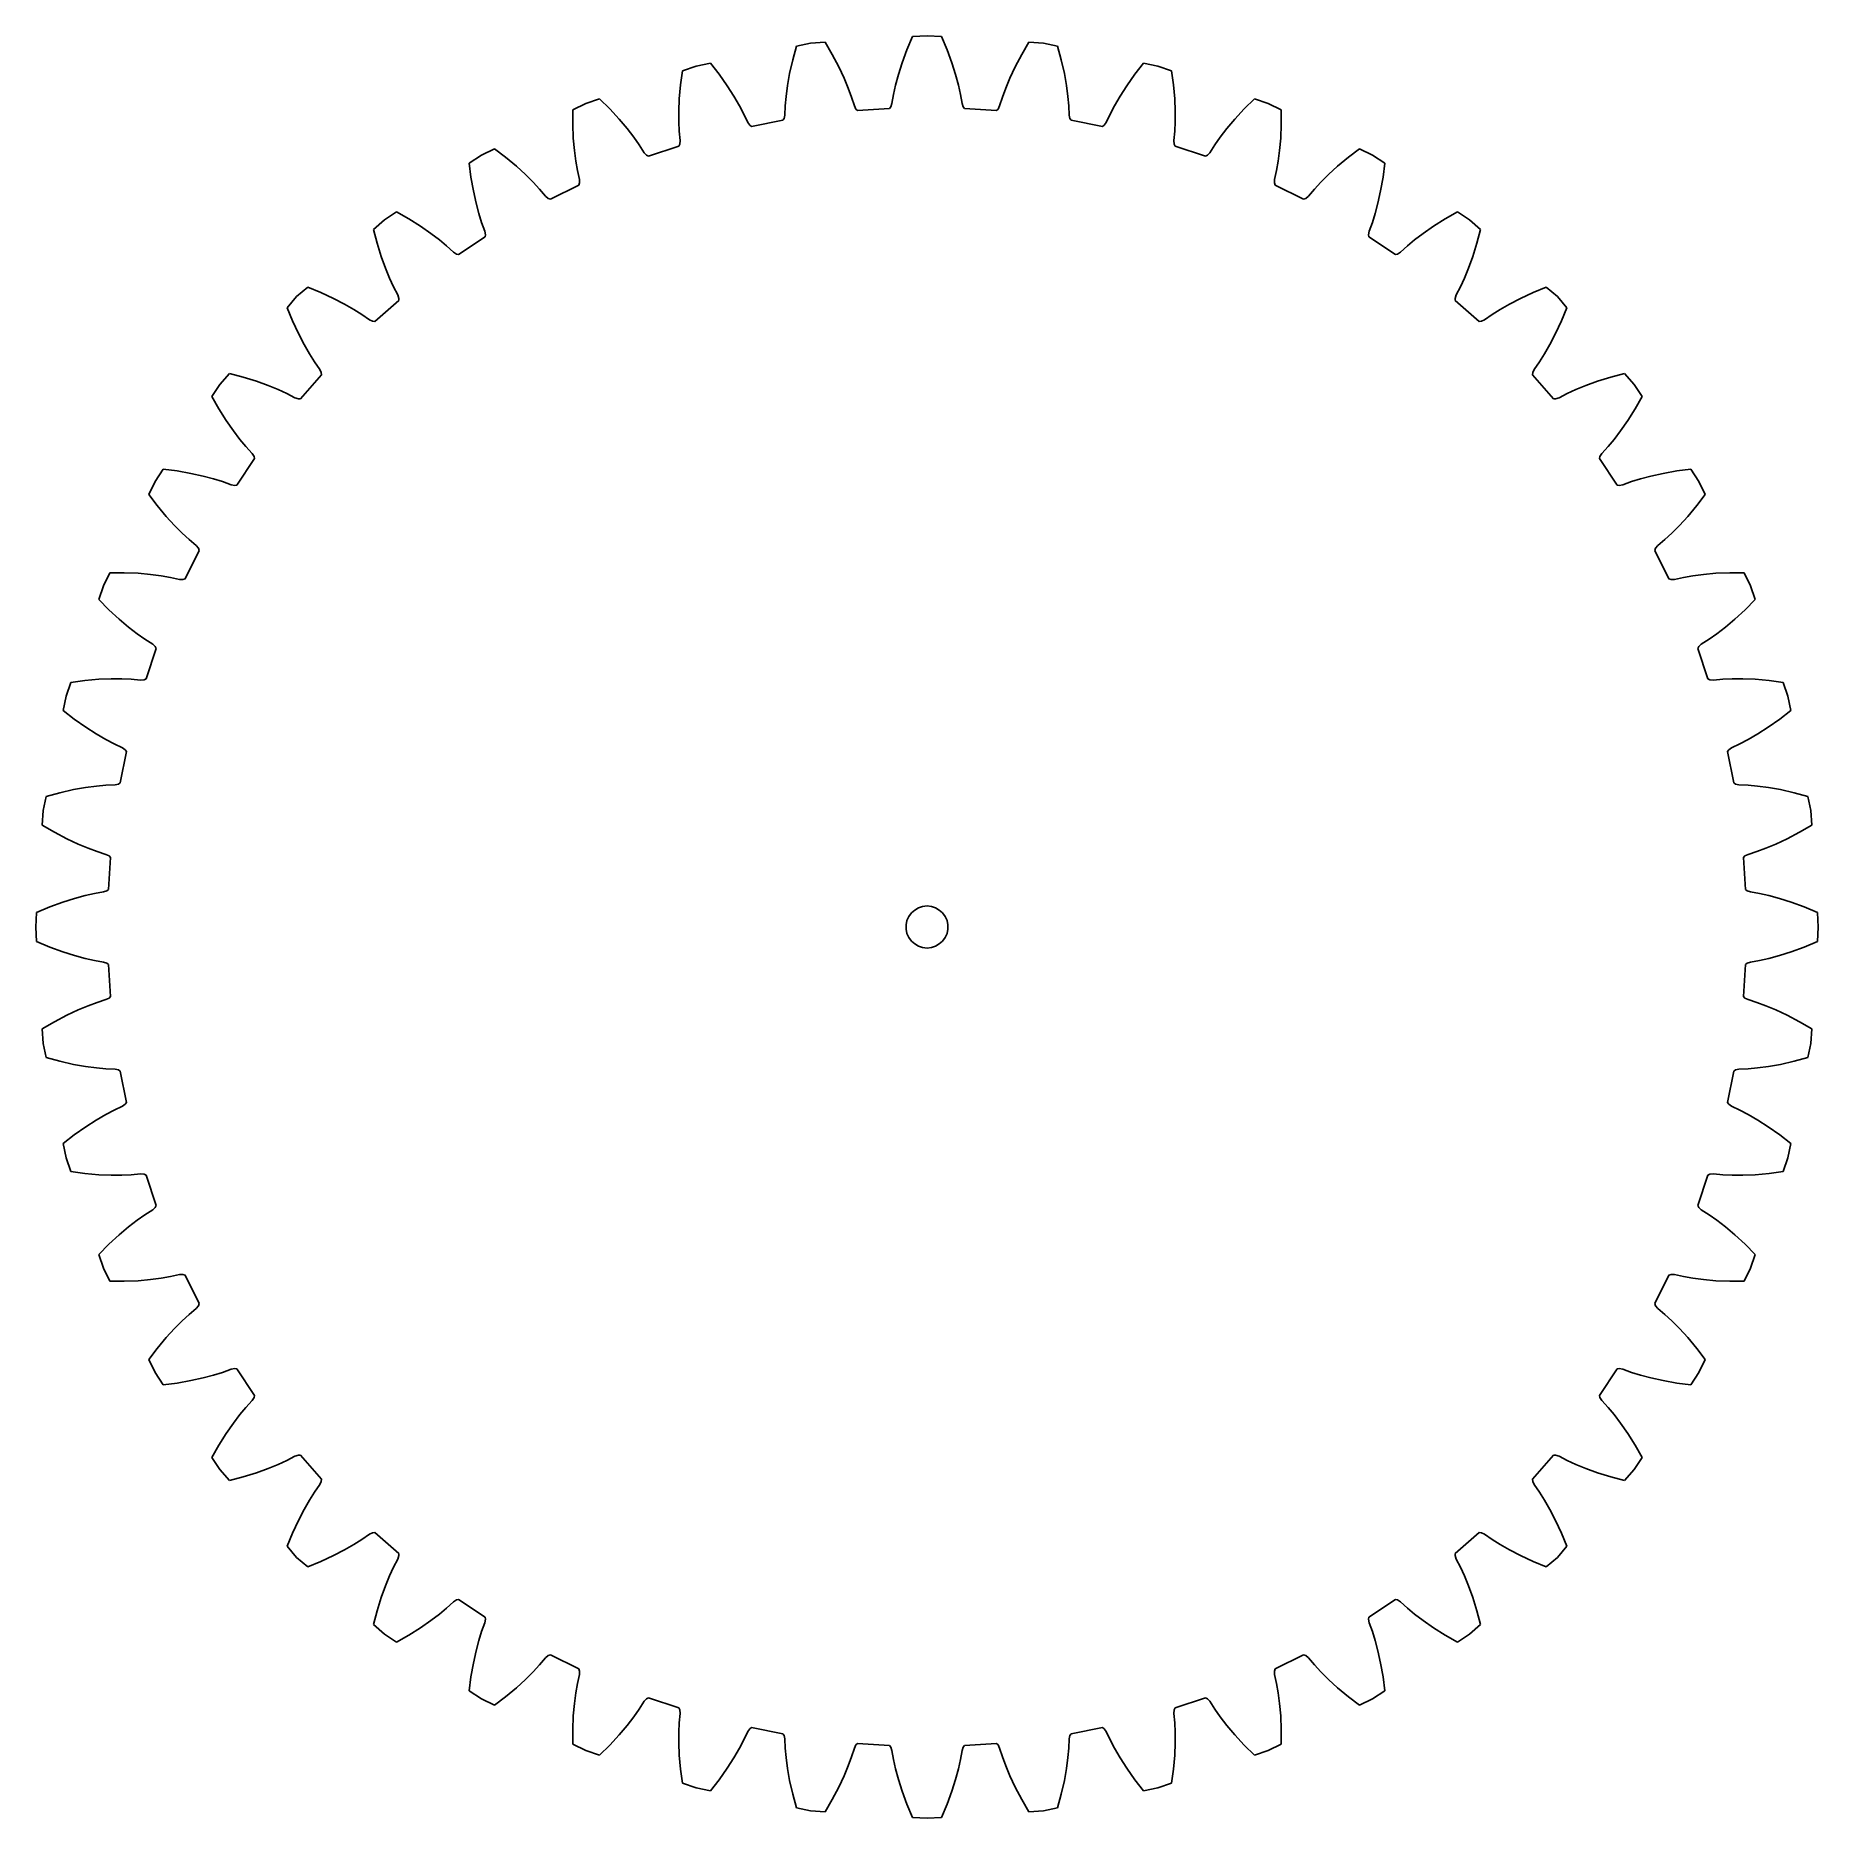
# Model space of a CAD drawing. Header units: metres. Extents: x -64 to 64, y -64 to 64.
import ezdxf

# ---------------------------------------------------------------- set-up
doc = ezdxf.new("R2010")
doc.units = ezdxf.units.M

msp = doc.modelspace()

# ---------------------------------------------------------------- linework, layer by layer
for p, q in [((0, 63.66), (-1.04, 63.59)), ((1.04, 63.59), (0, 63.66)), ((-9.33, 62.91), (-9.59, 61.94)), ((-8.31, 63.12), (-9.33, 62.91)), ((-7.27, 63.19), (-8.31, 63.12)), ((-6.77, 62.31), (-7.27, 63.19)), ((-1.43, 62.66), (-1.77, 61.73)), ((-1.04, 63.59), (-1.43, 62.66)), ((1.43, 62.66), (1.04, 63.59)), ((1.77, 61.73), (1.43, 62.66)), ((7.27, 63.19), (6.77, 62.31)), ((8.31, 63.12), (7.27, 63.19)), ((9.33, 62.91), (8.31, 63.12)), ((9.59, 61.94), (9.33, 62.91)), ((-17.46, 61.16), (-17.6, 60.16)), ((-16.48, 61.49), (-17.46, 61.16)), ((-15.46, 61.7), (-16.48, 61.49)), ((-14.84, 60.9), (-15.46, 61.7)), ((-9.59, 61.94), (-9.81, 60.97)), ((-6.3, 61.43), (-6.77, 62.31)), ((-5.92, 60.62), (-6.3, 61.43)), ((-1.77, 61.73), (-2.04, 60.88)), ((2.04, 60.88), (1.77, 61.73)), ((6.3, 61.43), (5.92, 60.62)), ((6.77, 62.31), (6.3, 61.43)), ((9.81, 60.97), (9.59, 61.94)), ((15.46, 61.7), (14.84, 60.9)), ((16.48, 61.49), (15.46, 61.7)), ((17.46, 61.16), (16.48, 61.49)), ((17.6, 60.16), (17.46, 61.16)), ((-17.6, 60.16), (-17.69, 59.16)), ((-14.27, 60.08), (-14.84, 60.9)), ((-13.79, 59.33), (-14.27, 60.08)), ((-9.97, 60.09), (-10.07, 59.32)), ((-9.81, 60.97), (-9.97, 60.09)), ((-5.62, 59.9), (-5.92, 60.62)), ((-5.39, 59.28), (-5.62, 59.9)), ((-2.24, 60.13), (-2.39, 59.47)), ((-2.04, 60.88), (-2.24, 60.13)), ((2.24, 60.13), (2.04, 60.88)), ((2.39, 59.47), (2.24, 60.13)), ((5.62, 59.9), (5.39, 59.28)), ((5.92, 60.62), (5.62, 59.9)), ((9.97, 60.09), (9.81, 60.97)), ((10.07, 59.32), (9.97, 60.09)), ((14.27, 60.08), (13.79, 59.33)), ((14.84, 60.9), (14.27, 60.08)), ((17.69, 59.16), (17.6, 60.16)), ((-24.36, 58.82), (-25.3, 58.36)), ((-23.38, 59.15), (-24.36, 58.82)), ((-22.66, 58.44), (-23.38, 59.15)), ((-17.69, 59.16), (-17.73, 58.28)), ((-13.4, 58.66), (-13.79, 59.33)), ((-13.08, 58.06), (-13.4, 58.66)), ((-10.13, 58.65), (-10.16, 57.99)), ((-10.07, 59.32), (-10.13, 58.65)), ((-5.19, 58.65), (-5.39, 59.28)), ((-5.08, 58.42), (-5.19, 58.65)), ((-2.59, 58.59), (-2.69, 58.47)), ((-2.51, 58.82), (-2.59, 58.59)), ((-2.39, 59.47), (-2.51, 58.82)), ((2.51, 58.82), (2.39, 59.47)), ((2.59, 58.59), (2.51, 58.82)), ((2.69, 58.47), (2.59, 58.59)), ((5.19, 58.65), (5.08, 58.42)), ((5.39, 59.28), (5.19, 58.65)), ((10.13, 58.65), (10.07, 59.32)), ((10.16, 57.99), (10.13, 58.65)), ((13.4, 58.66), (13.08, 58.06)), ((13.79, 59.33), (13.4, 58.66)), ((17.73, 58.28), (17.69, 59.16)), ((23.38, 59.15), (22.66, 58.44)), ((24.36, 58.82), (23.38, 59.15)), ((25.3, 58.36), (24.36, 58.82)), ((-25.3, 58.36), (-25.3, 57.35)), ((-25.3, 57.35), (-25.26, 56.35)), ((-21.99, 57.7), (-22.66, 58.44)), ((-21.41, 57.02), (-21.99, 57.7)), ((-17.73, 58.28), (-17.73, 57.5)), ((-17.73, 57.5), (-17.7, 56.83)), ((-12.8, 57.47), (-13.08, 58.06)), ((-12.66, 57.26), (-12.8, 57.47)), ((-10.3, 57.62), (-12.53, 57.17)), ((-10.21, 57.75), (-10.3, 57.62)), ((-10.16, 57.99), (-10.21, 57.75)), ((-4.96, 58.32), (-5.08, 58.42)), ((-2.69, 58.47), (-4.96, 58.32)), ((4.96, 58.32), (2.69, 58.47)), ((5.08, 58.42), (4.96, 58.32)), ((10.21, 57.75), (10.16, 57.99)), ((10.3, 57.62), (10.21, 57.75)), ((12.53, 57.17), (10.3, 57.62)), ((12.8, 57.47), (12.66, 57.26)), ((13.08, 58.06), (12.8, 57.47)), ((17.7, 56.83), (17.73, 57.5)), ((17.73, 57.5), (17.73, 58.28)), ((21.99, 57.7), (21.41, 57.02)), ((22.66, 58.44), (21.99, 57.7)), ((25.26, 56.35), (25.3, 57.35)), ((25.3, 57.35), (25.3, 58.36)), ((-25.26, 56.35), (-25.18, 55.46)), ((-20.94, 56.41), (-21.41, 57.02)), ((-20.55, 55.86), (-20.94, 56.41)), ((-17.7, 56.83), (-17.64, 56.17)), ((-17.64, 56.17), (-17.66, 55.92)), ((-12.53, 57.17), (-12.66, 57.26)), ((12.66, 57.26), (12.53, 57.17)), ((17.64, 56.17), (17.7, 56.83)), ((17.66, 55.92), (17.64, 56.17)), ((20.94, 56.41), (20.55, 55.86)), ((21.41, 57.02), (20.94, 56.41)), ((25.18, 55.46), (25.26, 56.35)), ((-31.83, 55.13), (-32.7, 54.55)), ((-30.9, 55.59), (-31.83, 55.13)), ((-30.1, 54.98), (-30.9, 55.59)), ((-29.33, 54.34), (-30.1, 54.98)), ((-25.18, 55.46), (-25.08, 54.69)), ((-20.2, 55.3), (-20.55, 55.86)), ((-20.03, 55.12), (-20.2, 55.3)), ((-19.89, 55.05), (-20.03, 55.12)), ((-17.73, 55.78), (-19.89, 55.05)), ((-17.66, 55.92), (-17.73, 55.78)), ((17.73, 55.78), (17.66, 55.92)), ((19.89, 55.05), (17.73, 55.78)), ((20.03, 55.12), (19.89, 55.05)), ((20.2, 55.3), (20.03, 55.12)), ((20.55, 55.86), (20.2, 55.3)), ((25.08, 54.69), (25.18, 55.46)), ((30.1, 54.98), (29.33, 54.34)), ((30.9, 55.59), (30.1, 54.98)), ((31.83, 55.13), (30.9, 55.59)), ((32.7, 54.55), (31.83, 55.13)), ((-32.7, 54.55), (-32.57, 53.56)), ((-32.57, 53.56), (-32.4, 52.57)), ((-28.67, 53.74), (-29.33, 54.34)), ((-28.12, 53.19), (-28.67, 53.74)), ((-25.08, 54.69), (-24.97, 54.03)), ((-24.97, 54.03), (-24.83, 53.39)), ((24.83, 53.39), (24.97, 54.03)), ((24.97, 54.03), (25.08, 54.69)), ((28.67, 53.74), (28.12, 53.19)), ((29.33, 54.34), (28.67, 53.74)), ((32.4, 52.57), (32.57, 53.56)), ((32.57, 53.56), (32.7, 54.55)), ((-32.4, 52.57), (-32.21, 51.7)), ((-27.67, 52.7), (-28.12, 53.19)), ((-27.24, 52.19), (-27.67, 52.7)), ((-24.86, 52.99), (-26.9, 51.98)), ((-24.81, 53.14), (-24.86, 52.99)), ((-24.83, 53.39), (-24.81, 53.14)), ((24.81, 53.14), (24.83, 53.39)), ((24.86, 52.99), (24.81, 53.14)), ((26.9, 51.98), (24.86, 52.99)), ((27.67, 52.7), (27.24, 52.19)), ((28.12, 53.19), (27.67, 52.7)), ((32.21, 51.7), (32.4, 52.57)), ((-37.89, 51.08), (-38.75, 50.51)), ((-37.02, 50.58), (-37.89, 51.08)), ((-32.21, 51.7), (-32.01, 50.95)), ((-32.01, 50.95), (-31.81, 50.31)), ((-27.05, 52.03), (-27.24, 52.19)), ((-26.9, 51.98), (-27.05, 52.03)), ((27.05, 52.03), (26.9, 51.98)), ((27.24, 52.19), (27.05, 52.03)), ((31.81, 50.31), (32.01, 50.95)), ((32.01, 50.95), (32.21, 51.7)), ((37.89, 51.08), (37.02, 50.58)), ((38.75, 50.51), (37.89, 51.08)), ((-38.75, 50.51), (-39.54, 49.82)), ((-39.54, 49.82), (-39.28, 48.85)), ((-36.17, 50.05), (-37.02, 50.58)), ((-35.44, 49.54), (-36.17, 50.05)), ((-31.81, 50.31), (-31.58, 49.69)), ((-31.58, 49.69), (-31.53, 49.44)), ((31.53, 49.44), (31.58, 49.69)), ((31.58, 49.69), (31.81, 50.31)), ((36.17, 50.05), (35.44, 49.54)), ((37.02, 50.58), (36.17, 50.05)), ((39.54, 49.82), (38.75, 50.51)), ((39.28, 48.85), (39.54, 49.82)), ((-39.28, 48.85), (-38.98, 47.89)), ((-34.82, 49.07), (-35.44, 49.54)), ((-34.31, 48.64), (-34.82, 49.07)), ((-33.82, 48.19), (-34.31, 48.64)), ((-31.56, 49.29), (-33.46, 48.02)), ((-31.53, 49.44), (-31.56, 49.29)), ((31.56, 49.29), (31.53, 49.44)), ((33.46, 48.02), (31.56, 49.29)), ((34.31, 48.64), (33.82, 48.19)), ((34.82, 49.07), (34.31, 48.64)), ((35.44, 49.54), (34.82, 49.07)), ((38.98, 47.89), (39.28, 48.85)), ((-38.98, 47.89), (-38.68, 47.06)), ((-33.61, 48.05), (-33.82, 48.19)), ((-33.46, 48.02), (-33.61, 48.05)), ((33.61, 48.05), (33.46, 48.02)), ((33.82, 48.19), (33.61, 48.05)), ((38.68, 47.06), (38.98, 47.89)), ((-38.68, 47.06), (-38.38, 46.34)), ((-38.38, 46.34), (-38.1, 45.73)), ((38.1, 45.73), (38.38, 46.34)), ((38.38, 46.34), (38.68, 47.06)), ((-45.02, 45.02), (-45.7, 44.23)), ((-44.23, 45.7), (-45.02, 45.02)), ((-43.3, 45.32), (-44.23, 45.7)), ((-42.4, 44.9), (-43.3, 45.32)), ((-41.61, 44.49), (-42.4, 44.9)), ((-37.73, 44.75), (-39.44, 43.25)), ((-38.1, 45.73), (-37.8, 45.14)), ((-37.8, 45.14), (-37.72, 44.9)), ((-37.72, 44.9), (-37.73, 44.75)), ((37.72, 44.9), (37.8, 45.14)), ((37.73, 44.75), (37.72, 44.9)), ((39.44, 43.25), (37.73, 44.75)), ((37.8, 45.14), (38.1, 45.73)), ((42.4, 44.9), (41.61, 44.49)), ((43.3, 45.32), (42.4, 44.9)), ((44.23, 45.7), (43.3, 45.32)), ((45.02, 45.02), (44.23, 45.7)), ((45.7, 44.23), (45.02, 45.02)), ((-45.7, 44.23), (-45.32, 43.3)), ((-45.32, 43.3), (-44.9, 42.4)), ((-40.93, 44.1), (-41.61, 44.49)), ((-40.36, 43.74), (-40.93, 44.1)), ((-39.82, 43.37), (-40.36, 43.74)), ((-39.6, 43.26), (-39.82, 43.37)), ((39.82, 43.37), (39.6, 43.26)), ((40.36, 43.74), (39.82, 43.37)), ((40.93, 44.1), (40.36, 43.74)), ((41.61, 44.49), (40.93, 44.1)), ((44.9, 42.4), (45.32, 43.3)), ((45.32, 43.3), (45.7, 44.23)), ((-44.9, 42.4), (-44.49, 41.61)), ((-39.44, 43.25), (-39.6, 43.26)), ((39.6, 43.26), (39.44, 43.25)), ((44.49, 41.61), (44.9, 42.4)), ((-44.49, 41.61), (-44.1, 40.93)), ((-44.1, 40.93), (-43.74, 40.36)), ((43.74, 40.36), (44.1, 40.93)), ((44.1, 40.93), (44.49, 41.61)), ((-49.82, 39.54), (-50.51, 38.75)), ((-48.85, 39.28), (-49.82, 39.54)), ((-43.74, 40.36), (-43.37, 39.82)), ((-43.37, 39.82), (-43.26, 39.6)), ((-43.26, 39.6), (-43.25, 39.44)), ((43.25, 39.44), (43.26, 39.6)), ((43.26, 39.6), (43.37, 39.82)), ((43.37, 39.82), (43.74, 40.36)), ((49.82, 39.54), (48.85, 39.28)), ((50.51, 38.75), (49.82, 39.54)), ((-50.51, 38.75), (-51.08, 37.89)), ((-47.89, 38.98), (-48.85, 39.28)), ((-47.06, 38.68), (-47.89, 38.98)), ((-46.34, 38.38), (-47.06, 38.68)), ((-45.73, 38.1), (-46.34, 38.38)), ((-43.25, 39.44), (-44.75, 37.73)), ((44.75, 37.73), (43.25, 39.44)), ((46.34, 38.38), (45.73, 38.1)), ((47.06, 38.68), (46.34, 38.38)), ((47.89, 38.98), (47.06, 38.68)), ((48.85, 39.28), (47.89, 38.98)), ((51.08, 37.89), (50.51, 38.75)), ((-51.08, 37.89), (-50.58, 37.02)), ((-50.58, 37.02), (-50.05, 36.17)), ((-45.14, 37.8), (-45.73, 38.1)), ((-44.9, 37.72), (-45.14, 37.8)), ((-44.75, 37.73), (-44.9, 37.72)), ((44.9, 37.72), (44.75, 37.73)), ((45.14, 37.8), (44.9, 37.72)), ((45.73, 38.1), (45.14, 37.8)), ((50.05, 36.17), (50.58, 37.02)), ((50.58, 37.02), (51.08, 37.89)), ((-50.05, 36.17), (-49.54, 35.44)), ((49.54, 35.44), (50.05, 36.17)), ((-49.54, 35.44), (-49.07, 34.82)), ((-49.07, 34.82), (-48.64, 34.31)), ((48.64, 34.31), (49.07, 34.82)), ((49.07, 34.82), (49.54, 35.44)), ((-48.02, 33.46), (-49.29, 31.56)), ((-48.64, 34.31), (-48.19, 33.82)), ((-48.19, 33.82), (-48.05, 33.61)), ((-48.05, 33.61), (-48.02, 33.46)), ((48.02, 33.46), (48.05, 33.61)), ((49.29, 31.56), (48.02, 33.46)), ((48.05, 33.61), (48.19, 33.82)), ((48.19, 33.82), (48.64, 34.31)), ((-55.13, 31.83), (-55.59, 30.9)), ((-54.55, 32.7), (-55.13, 31.83)), ((-53.56, 32.57), (-54.55, 32.7)), ((-52.57, 32.4), (-53.56, 32.57)), ((-51.7, 32.21), (-52.57, 32.4)), ((-50.95, 32.01), (-51.7, 32.21)), ((-50.31, 31.81), (-50.95, 32.01)), ((50.95, 32.01), (50.31, 31.81)), ((51.7, 32.21), (50.95, 32.01)), ((52.57, 32.4), (51.7, 32.21)), ((53.56, 32.57), (52.57, 32.4)), ((54.55, 32.7), (53.56, 32.57)), ((55.13, 31.83), (54.55, 32.7)), ((-55.59, 30.9), (-54.98, 30.1)), ((-49.69, 31.58), (-50.31, 31.81)), ((-49.44, 31.53), (-49.69, 31.58)), ((-49.29, 31.56), (-49.44, 31.53)), ((49.44, 31.53), (49.29, 31.56)), ((49.69, 31.58), (49.44, 31.53)), ((50.31, 31.81), (49.69, 31.58)), ((54.98, 30.1), (55.59, 30.9)), ((55.59, 30.9), (55.13, 31.83)), ((-54.98, 30.1), (-54.34, 29.33)), ((-54.34, 29.33), (-53.74, 28.67)), ((53.74, 28.67), (54.34, 29.33)), ((54.34, 29.33), (54.98, 30.1)), ((-53.74, 28.67), (-53.19, 28.12)), ((-53.19, 28.12), (-52.7, 27.67)), ((52.7, 27.67), (53.19, 28.12)), ((53.19, 28.12), (53.74, 28.67)), ((-51.98, 26.9), (-52.99, 24.86)), ((-52.7, 27.67), (-52.19, 27.24)), ((-52.19, 27.24), (-52.03, 27.05)), ((-52.03, 27.05), (-51.98, 26.9)), ((51.98, 26.9), (52.03, 27.05)), ((52.99, 24.86), (51.98, 26.9)), ((52.03, 27.05), (52.19, 27.24)), ((52.19, 27.24), (52.7, 27.67)), ((-58.82, 24.36), (-59.15, 23.38)), ((-58.36, 25.3), (-58.82, 24.36)), ((-57.35, 25.3), (-58.36, 25.3)), ((-56.35, 25.26), (-57.35, 25.3)), ((-55.46, 25.18), (-56.35, 25.26)), ((-54.69, 25.08), (-55.46, 25.18)), ((-54.03, 24.97), (-54.69, 25.08)), ((-53.39, 24.83), (-54.03, 24.97)), ((-53.14, 24.81), (-53.39, 24.83)), ((-52.99, 24.86), (-53.14, 24.81)), ((53.14, 24.81), (52.99, 24.86)), ((53.39, 24.83), (53.14, 24.81)), ((54.03, 24.97), (53.39, 24.83)), ((54.69, 25.08), (54.03, 24.97)), ((55.46, 25.18), (54.69, 25.08)), ((56.35, 25.26), (55.46, 25.18)), ((57.35, 25.3), (56.35, 25.26)), ((58.36, 25.3), (57.35, 25.3)), ((58.82, 24.36), (58.36, 25.3)), ((59.15, 23.38), (58.82, 24.36)), ((-59.15, 23.38), (-58.44, 22.66)), ((58.44, 22.66), (59.15, 23.38)), ((-58.44, 22.66), (-57.7, 21.99)), ((-57.7, 21.99), (-57.02, 21.41)), ((57.02, 21.41), (57.7, 21.99)), ((57.7, 21.99), (58.44, 22.66)), ((-57.02, 21.41), (-56.41, 20.94)), ((-56.41, 20.94), (-55.86, 20.55)), ((-55.86, 20.55), (-55.3, 20.2)), ((55.3, 20.2), (55.86, 20.55)), ((55.86, 20.55), (56.41, 20.94)), ((56.41, 20.94), (57.02, 21.41)), ((-55.05, 19.89), (-55.78, 17.73)), ((-55.3, 20.2), (-55.12, 20.03)), ((-55.12, 20.03), (-55.05, 19.89)), ((55.05, 19.89), (55.12, 20.03)), ((55.78, 17.73), (55.05, 19.89)), ((55.12, 20.03), (55.3, 20.2)), ((-61.16, 17.46), (-61.49, 16.48)), ((-60.16, 17.6), (-61.16, 17.46)), ((-59.16, 17.69), (-60.16, 17.6)), ((-58.28, 17.73), (-59.16, 17.69)), ((-57.5, 17.73), (-58.28, 17.73)), ((-56.83, 17.7), (-57.5, 17.73)), ((-56.17, 17.64), (-56.83, 17.7)), ((-55.92, 17.66), (-56.17, 17.64)), ((-55.78, 17.73), (-55.92, 17.66)), ((55.92, 17.66), (55.78, 17.73)), ((56.17, 17.64), (55.92, 17.66)), ((56.83, 17.7), (56.17, 17.64)), ((57.5, 17.73), (56.83, 17.7)), ((58.28, 17.73), (57.5, 17.73)), ((59.16, 17.69), (58.28, 17.73)), ((60.16, 17.6), (59.16, 17.69)), ((61.16, 17.46), (60.16, 17.6)), ((61.49, 16.48), (61.16, 17.46)), ((-61.49, 16.48), (-61.7, 15.46)), ((-61.7, 15.46), (-60.9, 14.84)), ((60.9, 14.84), (61.7, 15.46)), ((61.7, 15.46), (61.49, 16.48)), ((-60.9, 14.84), (-60.08, 14.27)), ((-60.08, 14.27), (-59.33, 13.79)), ((59.33, 13.79), (60.08, 14.27)), ((60.08, 14.27), (60.9, 14.84)), ((-59.33, 13.79), (-58.66, 13.4)), ((-58.66, 13.4), (-58.06, 13.08)), ((-58.06, 13.08), (-57.47, 12.8)), ((-57.47, 12.8), (-57.26, 12.66)), ((57.26, 12.66), (57.47, 12.8)), ((57.47, 12.8), (58.06, 13.08)), ((58.06, 13.08), (58.66, 13.4)), ((58.66, 13.4), (59.33, 13.79)), ((-57.17, 12.53), (-57.62, 10.3)), ((-57.26, 12.66), (-57.17, 12.53)), ((57.17, 12.53), (57.26, 12.66)), ((57.62, 10.3), (57.17, 12.53)), ((-57.75, 10.21), (-57.99, 10.16)), ((-57.62, 10.3), (-57.75, 10.21)), ((57.75, 10.21), (57.62, 10.3)), ((57.99, 10.16), (57.75, 10.21)), ((-62.91, 9.33), (-63.12, 8.31)), ((-61.94, 9.59), (-62.91, 9.33)), ((-60.97, 9.81), (-61.94, 9.59)), ((-60.09, 9.97), (-60.97, 9.81)), ((-59.32, 10.07), (-60.09, 9.97)), ((-58.65, 10.13), (-59.32, 10.07)), ((-57.99, 10.16), (-58.65, 10.13)), ((58.65, 10.13), (57.99, 10.16)), ((59.32, 10.07), (58.65, 10.13)), ((60.09, 9.97), (59.32, 10.07)), ((60.97, 9.81), (60.09, 9.97)), ((61.94, 9.59), (60.97, 9.81)), ((62.91, 9.33), (61.94, 9.59)), ((63.12, 8.31), (62.91, 9.33)), ((-63.12, 8.31), (-63.19, 7.27)), ((63.19, 7.27), (63.12, 8.31)), ((-63.19, 7.27), (-62.31, 6.77)), ((-62.31, 6.77), (-61.43, 6.3)), ((61.43, 6.3), (62.31, 6.77)), ((62.31, 6.77), (63.19, 7.27)), ((-61.43, 6.3), (-60.62, 5.92)), ((-60.62, 5.92), (-59.9, 5.62)), ((-59.9, 5.62), (-59.28, 5.39)), ((-59.28, 5.39), (-58.65, 5.19)), ((-58.65, 5.19), (-58.42, 5.08)), ((58.42, 5.08), (58.65, 5.19)), ((58.65, 5.19), (59.28, 5.39)), ((59.28, 5.39), (59.9, 5.62)), ((59.9, 5.62), (60.62, 5.92)), ((60.62, 5.92), (61.43, 6.3)), ((-58.32, 4.96), (-58.47, 2.69)), ((-58.42, 5.08), (-58.32, 4.96)), ((58.32, 4.96), (58.42, 5.08)), ((58.47, 2.69), (58.32, 4.96)), ((-58.59, 2.59), (-58.82, 2.51)), ((-58.47, 2.69), (-58.59, 2.59)), ((58.59, 2.59), (58.47, 2.69)), ((58.82, 2.51), (58.59, 2.59)), ((-62.66, 1.43), (-63.59, 1.04)), ((-61.73, 1.77), (-62.66, 1.43)), ((-60.88, 2.04), (-61.73, 1.77)), ((-60.13, 2.24), (-60.88, 2.04)), ((-59.47, 2.39), (-60.13, 2.24)), ((-58.82, 2.51), (-59.47, 2.39)), ((-0.88, 1.21), (-0.61, 1.37)), ((-0.61, 1.37), (-0.31, 1.47)), ((-0.31, 1.47), (0, 1.5)), ((0, 1.5), (0.31, 1.47)), ((0.31, 1.47), (0.61, 1.37)), ((0.61, 1.37), (0.88, 1.21)), ((59.47, 2.39), (58.82, 2.51)), ((60.13, 2.24), (59.47, 2.39)), ((60.88, 2.04), (60.13, 2.24)), ((61.73, 1.77), (60.88, 2.04)), ((62.66, 1.43), (61.73, 1.77)), ((63.59, 1.04), (62.66, 1.43)), ((-63.59, 1.04), (-63.66, 0)), ((-1.49, 0.16), (-1.43, 0.46)), ((-1.49, -0.16), (-1.49, 0.16)), ((-1.43, 0.46), (-1.3, 0.75)), ((-1.3, 0.75), (-1.11, 1)), ((-1.11, 1), (-0.88, 1.21)), ((0.88, 1.21), (1.11, 1)), ((1.11, 1), (1.3, 0.75)), ((1.3, 0.75), (1.43, 0.46)), ((1.43, 0.46), (1.49, 0.16)), ((1.49, 0.16), (1.49, -0.16)), ((63.66, 0), (63.59, 1.04)), ((-63.66, 0), (-63.59, -1.04)), ((-63.59, -1.04), (-62.66, -1.43)), ((-1.43, -0.46), (-1.49, -0.16)), ((-1.3, -0.75), (-1.43, -0.46)), ((-1.11, -1), (-1.3, -0.75)), ((-0.88, -1.21), (-1.11, -1)), ((-0.61, -1.37), (-0.88, -1.21)), ((0.88, -1.21), (0.61, -1.37)), ((1.11, -1), (0.88, -1.21)), ((1.3, -0.75), (1.11, -1)), ((1.43, -0.46), (1.3, -0.75)), ((1.49, -0.16), (1.43, -0.46)), ((62.66, -1.43), (63.59, -1.04)), ((63.59, -1.04), (63.66, 0)), ((-62.66, -1.43), (-61.73, -1.77)), ((-61.73, -1.77), (-60.88, -2.04)), ((-60.88, -2.04), (-60.13, -2.24)), ((-60.13, -2.24), (-59.47, -2.39)), ((-59.47, -2.39), (-58.82, -2.51)), ((-58.82, -2.51), (-58.59, -2.59)), ((-0.31, -1.47), (-0.61, -1.37)), ((0, -1.5), (-0.31, -1.47)), ((0.31, -1.47), (0, -1.5)), ((0.61, -1.37), (0.31, -1.47)), ((58.59, -2.59), (58.82, -2.51)), ((58.82, -2.51), (59.47, -2.39)), ((59.47, -2.39), (60.13, -2.24)), ((60.13, -2.24), (60.88, -2.04)), ((60.88, -2.04), (61.73, -1.77)), ((61.73, -1.77), (62.66, -1.43)), ((-58.59, -2.59), (-58.47, -2.69)), ((-58.47, -2.69), (-58.32, -4.96)), ((58.32, -4.96), (58.47, -2.69)), ((58.47, -2.69), (58.59, -2.59)), ((-58.42, -5.08), (-58.65, -5.19)), ((-58.32, -4.96), (-58.42, -5.08)), ((58.42, -5.08), (58.32, -4.96)), ((58.65, -5.19), (58.42, -5.08)), ((-61.43, -6.3), (-62.31, -6.77)), ((-60.62, -5.92), (-61.43, -6.3)), ((-59.9, -5.62), (-60.62, -5.92)), ((-59.28, -5.39), (-59.9, -5.62)), ((-58.65, -5.19), (-59.28, -5.39)), ((59.28, -5.39), (58.65, -5.19)), ((59.9, -5.62), (59.28, -5.39)), ((60.62, -5.92), (59.9, -5.62)), ((61.43, -6.3), (60.62, -5.92)), ((62.31, -6.77), (61.43, -6.3)), ((-62.31, -6.77), (-63.19, -7.27)), ((-63.19, -7.27), (-63.12, -8.31)), ((63.19, -7.27), (62.31, -6.77)), ((63.12, -8.31), (63.19, -7.27)), ((-63.12, -8.31), (-62.91, -9.33)), ((62.91, -9.33), (63.12, -8.31)), ((-62.91, -9.33), (-61.94, -9.59)), ((-61.94, -9.59), (-60.97, -9.81)), ((-60.97, -9.81), (-60.09, -9.97)), ((-60.09, -9.97), (-59.32, -10.07)), ((-59.32, -10.07), (-58.65, -10.13)), ((-58.65, -10.13), (-57.99, -10.16)), ((-57.99, -10.16), (-57.75, -10.21)), ((57.75, -10.21), (57.99, -10.16)), ((57.99, -10.16), (58.65, -10.13)), ((58.65, -10.13), (59.32, -10.07)), ((59.32, -10.07), (60.09, -9.97)), ((60.09, -9.97), (60.97, -9.81)), ((60.97, -9.81), (61.94, -9.59)), ((61.94, -9.59), (62.91, -9.33)), ((-57.75, -10.21), (-57.62, -10.3)), ((-57.62, -10.3), (-57.17, -12.53)), ((57.17, -12.53), (57.62, -10.3)), ((57.62, -10.3), (57.75, -10.21)), ((-57.26, -12.66), (-57.47, -12.8)), ((-57.17, -12.53), (-57.26, -12.66)), ((57.26, -12.66), (57.17, -12.53)), ((57.47, -12.8), (57.26, -12.66)), ((-59.33, -13.79), (-60.08, -14.27)), ((-58.66, -13.4), (-59.33, -13.79)), ((-58.06, -13.08), (-58.66, -13.4)), ((-57.47, -12.8), (-58.06, -13.08)), ((58.06, -13.08), (57.47, -12.8)), ((58.66, -13.4), (58.06, -13.08)), ((59.33, -13.79), (58.66, -13.4)), ((60.08, -14.27), (59.33, -13.79)), ((-60.9, -14.84), (-61.7, -15.46)), ((-60.08, -14.27), (-60.9, -14.84)), ((60.9, -14.84), (60.08, -14.27)), ((61.7, -15.46), (60.9, -14.84)), ((-61.7, -15.46), (-61.49, -16.48)), ((-61.49, -16.48), (-61.16, -17.46)), ((61.16, -17.46), (61.49, -16.48)), ((61.49, -16.48), (61.7, -15.46)), ((-61.16, -17.46), (-60.16, -17.6)), ((-60.16, -17.6), (-59.16, -17.69)), ((-59.16, -17.69), (-58.28, -17.73)), ((-58.28, -17.73), (-57.5, -17.73)), ((-57.5, -17.73), (-56.83, -17.7)), ((-56.83, -17.7), (-56.17, -17.64)), ((-56.17, -17.64), (-55.92, -17.66)), ((-55.92, -17.66), (-55.78, -17.73)), ((-55.78, -17.73), (-55.05, -19.89)), ((55.05, -19.89), (55.78, -17.73)), ((55.78, -17.73), (55.92, -17.66)), ((55.92, -17.66), (56.17, -17.64)), ((56.17, -17.64), (56.83, -17.7)), ((56.83, -17.7), (57.5, -17.73)), ((57.5, -17.73), (58.28, -17.73)), ((58.28, -17.73), (59.16, -17.69)), ((59.16, -17.69), (60.16, -17.6)), ((60.16, -17.6), (61.16, -17.46)), ((-55.3, -20.2), (-55.86, -20.55)), ((-55.12, -20.03), (-55.3, -20.2)), ((-55.05, -19.89), (-55.12, -20.03)), ((55.12, -20.03), (55.05, -19.89)), ((55.3, -20.2), (55.12, -20.03)), ((55.86, -20.55), (55.3, -20.2)), ((-57.02, -21.41), (-57.7, -21.99)), ((-56.41, -20.94), (-57.02, -21.41)), ((-55.86, -20.55), (-56.41, -20.94)), ((56.41, -20.94), (55.86, -20.55)), ((57.02, -21.41), (56.41, -20.94)), ((57.7, -21.99), (57.02, -21.41)), ((-58.44, -22.66), (-59.15, -23.38)), ((-57.7, -21.99), (-58.44, -22.66)), ((58.44, -22.66), (57.7, -21.99)), ((59.15, -23.38), (58.44, -22.66)), ((-59.15, -23.38), (-58.82, -24.36)), ((58.82, -24.36), (59.15, -23.38)), ((-58.82, -24.36), (-58.36, -25.3)), ((-58.36, -25.3), (-57.35, -25.3)), ((-57.35, -25.3), (-56.35, -25.26)), ((-56.35, -25.26), (-55.46, -25.18)), ((-55.46, -25.18), (-54.69, -25.08)), ((-54.69, -25.08), (-54.03, -24.97)), ((-54.03, -24.97), (-53.39, -24.83)), ((-53.39, -24.83), (-53.14, -24.81)), ((-53.14, -24.81), (-52.99, -24.86)), ((-52.99, -24.86), (-51.98, -26.9)), ((51.98, -26.9), (52.99, -24.86)), ((52.99, -24.86), (53.14, -24.81)), ((53.14, -24.81), (53.39, -24.83)), ((53.39, -24.83), (54.03, -24.97)), ((54.03, -24.97), (54.69, -25.08)), ((54.69, -25.08), (55.46, -25.18)), ((55.46, -25.18), (56.35, -25.26)), ((56.35, -25.26), (57.35, -25.3)), ((57.35, -25.3), (58.36, -25.3)), ((58.36, -25.3), (58.82, -24.36)), ((-52.7, -27.67), (-53.19, -28.12)), ((-52.19, -27.24), (-52.7, -27.67)), ((-52.03, -27.05), (-52.19, -27.24)), ((-51.98, -26.9), (-52.03, -27.05)), ((52.03, -27.05), (51.98, -26.9)), ((52.19, -27.24), (52.03, -27.05)), ((52.7, -27.67), (52.19, -27.24)), ((53.19, -28.12), (52.7, -27.67)), ((-53.74, -28.67), (-54.34, -29.33)), ((-53.19, -28.12), (-53.74, -28.67)), ((53.74, -28.67), (53.19, -28.12)), ((54.34, -29.33), (53.74, -28.67)), ((-54.98, -30.1), (-55.59, -30.9)), ((-54.34, -29.33), (-54.98, -30.1)), ((54.98, -30.1), (54.34, -29.33)), ((55.59, -30.9), (54.98, -30.1)), ((-55.59, -30.9), (-55.13, -31.83)), ((-55.13, -31.83), (-54.55, -32.7)), ((-50.95, -32.01), (-50.31, -31.81)), ((-50.31, -31.81), (-49.69, -31.58)), ((-49.69, -31.58), (-49.44, -31.53)), ((-49.44, -31.53), (-49.29, -31.56)), ((-49.29, -31.56), (-48.02, -33.46)), ((48.02, -33.46), (49.29, -31.56)), ((49.29, -31.56), (49.44, -31.53)), ((49.44, -31.53), (49.69, -31.58)), ((49.69, -31.58), (50.31, -31.81)), ((50.31, -31.81), (50.95, -32.01)), ((54.55, -32.7), (55.13, -31.83)), ((55.13, -31.83), (55.59, -30.9)), ((-54.55, -32.7), (-53.56, -32.57)), ((-53.56, -32.57), (-52.57, -32.4)), ((-52.57, -32.4), (-51.7, -32.21)), ((-51.7, -32.21), (-50.95, -32.01)), ((50.95, -32.01), (51.7, -32.21)), ((51.7, -32.21), (52.57, -32.4)), ((52.57, -32.4), (53.56, -32.57)), ((53.56, -32.57), (54.55, -32.7)), ((-48.64, -34.31), (-49.07, -34.82)), ((-48.19, -33.82), (-48.64, -34.31)), ((-48.05, -33.61), (-48.19, -33.82)), ((-48.02, -33.46), (-48.05, -33.61)), ((48.05, -33.61), (48.02, -33.46)), ((48.19, -33.82), (48.05, -33.61)), ((48.64, -34.31), (48.19, -33.82)), ((49.07, -34.82), (48.64, -34.31)), ((-49.54, -35.44), (-50.05, -36.17)), ((-49.07, -34.82), (-49.54, -35.44)), ((49.54, -35.44), (49.07, -34.82)), ((50.05, -36.17), (49.54, -35.44)), ((-50.05, -36.17), (-50.58, -37.02)), ((50.58, -37.02), (50.05, -36.17)), ((-50.58, -37.02), (-51.08, -37.89)), ((-51.08, -37.89), (-50.51, -38.75)), ((-46.34, -38.38), (-45.73, -38.1)), ((-45.73, -38.1), (-45.14, -37.8)), ((-45.14, -37.8), (-44.9, -37.72)), ((-44.9, -37.72), (-44.75, -37.73)), ((-44.75, -37.73), (-43.25, -39.44)), ((43.25, -39.44), (44.75, -37.73)), ((44.75, -37.73), (44.9, -37.72)), ((44.9, -37.72), (45.14, -37.8)), ((45.14, -37.8), (45.73, -38.1)), ((45.73, -38.1), (46.34, -38.38)), ((50.51, -38.75), (51.08, -37.89)), ((51.08, -37.89), (50.58, -37.02)), ((-50.51, -38.75), (-49.82, -39.54)), ((-49.82, -39.54), (-48.85, -39.28)), ((-48.85, -39.28), (-47.89, -38.98)), ((-47.89, -38.98), (-47.06, -38.68)), ((-47.06, -38.68), (-46.34, -38.38)), ((-43.25, -39.44), (-43.26, -39.6)), ((43.26, -39.6), (43.25, -39.44)), ((46.34, -38.38), (47.06, -38.68)), ((47.06, -38.68), (47.89, -38.98)), ((47.89, -38.98), (48.85, -39.28)), ((48.85, -39.28), (49.82, -39.54)), ((49.82, -39.54), (50.51, -38.75)), ((-43.74, -40.36), (-44.1, -40.93)), ((-43.37, -39.82), (-43.74, -40.36)), ((-43.26, -39.6), (-43.37, -39.82)), ((43.37, -39.82), (43.26, -39.6)), ((43.74, -40.36), (43.37, -39.82)), ((44.1, -40.93), (43.74, -40.36)), ((-44.49, -41.61), (-44.9, -42.4)), ((-44.1, -40.93), (-44.49, -41.61)), ((44.49, -41.61), (44.1, -40.93)), ((44.9, -42.4), (44.49, -41.61)), ((-44.9, -42.4), (-45.32, -43.3)), ((-39.82, -43.37), (-39.6, -43.26)), ((-39.6, -43.26), (-39.44, -43.25)), ((-39.44, -43.25), (-37.73, -44.75)), ((37.73, -44.75), (39.44, -43.25)), ((39.44, -43.25), (39.6, -43.26)), ((39.6, -43.26), (39.82, -43.37)), ((45.32, -43.3), (44.9, -42.4)), ((-45.32, -43.3), (-45.7, -44.23)), ((-45.7, -44.23), (-45.02, -45.02)), ((-42.4, -44.9), (-41.61, -44.49)), ((-41.61, -44.49), (-40.93, -44.1)), ((-40.93, -44.1), (-40.36, -43.74)), ((-40.36, -43.74), (-39.82, -43.37)), ((39.82, -43.37), (40.36, -43.74)), ((40.36, -43.74), (40.93, -44.1)), ((40.93, -44.1), (41.61, -44.49)), ((41.61, -44.49), (42.4, -44.9)), ((45.02, -45.02), (45.7, -44.23)), ((45.7, -44.23), (45.32, -43.3)), ((-45.02, -45.02), (-44.23, -45.7)), ((-44.23, -45.7), (-43.3, -45.32)), ((-43.3, -45.32), (-42.4, -44.9)), ((-38.1, -45.73), (-38.38, -46.34)), ((-37.8, -45.14), (-38.1, -45.73)), ((-37.72, -44.9), (-37.8, -45.14)), ((-37.73, -44.75), (-37.72, -44.9)), ((37.72, -44.9), (37.73, -44.75)), ((37.8, -45.14), (37.72, -44.9)), ((38.1, -45.73), (37.8, -45.14)), ((38.38, -46.34), (38.1, -45.73)), ((42.4, -44.9), (43.3, -45.32)), ((43.3, -45.32), (44.23, -45.7)), ((44.23, -45.7), (45.02, -45.02)), ((-38.68, -47.06), (-38.98, -47.89)), ((-38.38, -46.34), (-38.68, -47.06)), ((38.68, -47.06), (38.38, -46.34)), ((38.98, -47.89), (38.68, -47.06)), ((-38.98, -47.89), (-39.28, -48.85)), ((-34.31, -48.64), (-33.82, -48.19)), ((-33.82, -48.19), (-33.61, -48.05)), ((-33.61, -48.05), (-33.46, -48.02)), ((-33.46, -48.02), (-31.56, -49.29)), ((31.56, -49.29), (33.46, -48.02)), ((33.46, -48.02), (33.61, -48.05)), ((33.61, -48.05), (33.82, -48.19)), ((33.82, -48.19), (34.31, -48.64)), ((39.28, -48.85), (38.98, -47.89)), ((-39.28, -48.85), (-39.54, -49.82)), ((-36.17, -50.05), (-35.44, -49.54)), ((-35.44, -49.54), (-34.82, -49.07)), ((-34.82, -49.07), (-34.31, -48.64)), ((-31.53, -49.44), (-31.58, -49.69)), ((-31.56, -49.29), (-31.53, -49.44)), ((31.53, -49.44), (31.56, -49.29)), ((31.58, -49.69), (31.53, -49.44)), ((34.31, -48.64), (34.82, -49.07)), ((34.82, -49.07), (35.44, -49.54)), ((35.44, -49.54), (36.17, -50.05)), ((39.54, -49.82), (39.28, -48.85)), ((-39.54, -49.82), (-38.75, -50.51)), ((-38.75, -50.51), (-37.89, -51.08)), ((-37.89, -51.08), (-37.02, -50.58)), ((-37.02, -50.58), (-36.17, -50.05)), ((-31.81, -50.31), (-32.01, -50.95)), ((-31.58, -49.69), (-31.81, -50.31)), ((31.81, -50.31), (31.58, -49.69)), ((32.01, -50.95), (31.81, -50.31)), ((36.17, -50.05), (37.02, -50.58)), ((37.02, -50.58), (37.89, -51.08)), ((37.89, -51.08), (38.75, -50.51)), ((38.75, -50.51), (39.54, -49.82)), ((-32.21, -51.7), (-32.4, -52.57)), ((-32.01, -50.95), (-32.21, -51.7)), ((-27.67, -52.7), (-27.24, -52.19)), ((-27.24, -52.19), (-27.05, -52.03)), ((-27.05, -52.03), (-26.9, -51.98)), ((-26.9, -51.98), (-24.86, -52.99)), ((24.86, -52.99), (26.9, -51.98)), ((26.9, -51.98), (27.05, -52.03)), ((27.05, -52.03), (27.24, -52.19)), ((27.24, -52.19), (27.67, -52.7)), ((32.21, -51.7), (32.01, -50.95)), ((32.4, -52.57), (32.21, -51.7)), ((-32.4, -52.57), (-32.57, -53.56)), ((-28.67, -53.74), (-28.12, -53.19)), ((-28.12, -53.19), (-27.67, -52.7)), ((-24.83, -53.39), (-24.97, -54.03)), ((-24.86, -52.99), (-24.81, -53.14)), ((-24.81, -53.14), (-24.83, -53.39)), ((24.81, -53.14), (24.86, -52.99)), ((24.83, -53.39), (24.81, -53.14)), ((24.97, -54.03), (24.83, -53.39)), ((27.67, -52.7), (28.12, -53.19)), ((28.12, -53.19), (28.67, -53.74)), ((32.57, -53.56), (32.4, -52.57)), ((-32.57, -53.56), (-32.7, -54.55)), ((-32.7, -54.55), (-31.83, -55.13)), ((-30.1, -54.98), (-29.33, -54.34)), ((-29.33, -54.34), (-28.67, -53.74)), ((-25.08, -54.69), (-25.18, -55.46)), ((-24.97, -54.03), (-25.08, -54.69)), ((25.08, -54.69), (24.97, -54.03)), ((25.18, -55.46), (25.08, -54.69)), ((28.67, -53.74), (29.33, -54.34)), ((29.33, -54.34), (30.1, -54.98)), ((31.83, -55.13), (32.7, -54.55)), ((32.7, -54.55), (32.57, -53.56)), ((-31.83, -55.13), (-30.9, -55.59)), ((-30.9, -55.59), (-30.1, -54.98)), ((-25.18, -55.46), (-25.26, -56.35)), ((-20.94, -56.41), (-20.55, -55.86)), ((-20.55, -55.86), (-20.2, -55.3)), ((-20.2, -55.3), (-20.03, -55.12)), ((-20.03, -55.12), (-19.89, -55.05)), ((-19.89, -55.05), (-17.73, -55.78)), ((-17.73, -55.78), (-17.66, -55.92)), ((-17.66, -55.92), (-17.64, -56.17)), ((17.64, -56.17), (17.66, -55.92)), ((17.66, -55.92), (17.73, -55.78)), ((17.73, -55.78), (19.89, -55.05)), ((19.89, -55.05), (20.03, -55.12)), ((20.03, -55.12), (20.2, -55.3)), ((20.2, -55.3), (20.55, -55.86)), ((20.55, -55.86), (20.94, -56.41)), ((25.26, -56.35), (25.18, -55.46)), ((30.1, -54.98), (30.9, -55.59)), ((30.9, -55.59), (31.83, -55.13)), ((-25.26, -56.35), (-25.3, -57.35)), ((-21.99, -57.7), (-21.41, -57.02)), ((-21.41, -57.02), (-20.94, -56.41)), ((-17.7, -56.83), (-17.73, -57.5)), ((-17.64, -56.17), (-17.7, -56.83)), ((-12.8, -57.47), (-12.66, -57.26)), ((-12.66, -57.26), (-12.53, -57.17)), ((-12.53, -57.17), (-10.3, -57.62)), ((10.3, -57.62), (12.53, -57.17)), ((12.53, -57.17), (12.66, -57.26)), ((12.66, -57.26), (12.8, -57.47)), ((17.7, -56.83), (17.64, -56.17)), ((17.73, -57.5), (17.7, -56.83)), ((20.94, -56.41), (21.41, -57.02)), ((21.41, -57.02), (21.99, -57.7)), ((25.3, -57.35), (25.26, -56.35)), ((-25.3, -57.35), (-25.3, -58.36)), ((-25.3, -58.36), (-24.36, -58.82)), ((-23.38, -59.15), (-22.66, -58.44)), ((-22.66, -58.44), (-21.99, -57.7)), ((-17.73, -57.5), (-17.73, -58.28)), ((-17.73, -58.28), (-17.69, -59.16)), ((-13.4, -58.66), (-13.08, -58.06)), ((-13.08, -58.06), (-12.8, -57.47)), ((-10.3, -57.62), (-10.21, -57.75)), ((-10.21, -57.75), (-10.16, -57.99)), ((-10.16, -57.99), (-10.13, -58.65)), ((-5.19, -58.65), (-5.08, -58.42)), ((-5.08, -58.42), (-4.96, -58.32)), ((-4.96, -58.32), (-2.69, -58.47)), ((-2.69, -58.47), (-2.59, -58.59)), ((2.59, -58.59), (2.69, -58.47)), ((2.69, -58.47), (4.96, -58.32)), ((4.96, -58.32), (5.08, -58.42)), ((5.08, -58.42), (5.19, -58.65)), ((10.13, -58.65), (10.16, -57.99)), ((10.16, -57.99), (10.21, -57.75)), ((10.21, -57.75), (10.3, -57.62)), ((12.8, -57.47), (13.08, -58.06)), ((13.08, -58.06), (13.4, -58.66)), ((17.69, -59.16), (17.73, -58.28)), ((17.73, -58.28), (17.73, -57.5)), ((21.99, -57.7), (22.66, -58.44)), ((22.66, -58.44), (23.38, -59.15)), ((24.36, -58.82), (25.3, -58.36)), ((25.3, -58.36), (25.3, -57.35)), ((-24.36, -58.82), (-23.38, -59.15)), ((-17.69, -59.16), (-17.6, -60.16)), ((-14.27, -60.08), (-13.79, -59.33)), ((-13.79, -59.33), (-13.4, -58.66)), ((-10.13, -58.65), (-10.07, -59.32)), ((-10.07, -59.32), (-9.97, -60.09)), ((-5.62, -59.9), (-5.39, -59.28)), ((-5.39, -59.28), (-5.19, -58.65)), ((-2.59, -58.59), (-2.51, -58.82)), ((-2.51, -58.82), (-2.39, -59.47)), ((-2.39, -59.47), (-2.24, -60.13)), ((2.24, -60.13), (2.39, -59.47)), ((2.39, -59.47), (2.51, -58.82)), ((2.51, -58.82), (2.59, -58.59)), ((5.19, -58.65), (5.39, -59.28)), ((5.39, -59.28), (5.62, -59.9)), ((9.97, -60.09), (10.07, -59.32)), ((10.07, -59.32), (10.13, -58.65)), ((13.4, -58.66), (13.79, -59.33)), ((13.79, -59.33), (14.27, -60.08)), ((17.6, -60.16), (17.69, -59.16)), ((23.38, -59.15), (24.36, -58.82)), ((-17.6, -60.16), (-17.46, -61.16)), ((-15.46, -61.7), (-14.84, -60.9)), ((-14.84, -60.9), (-14.27, -60.08)), ((-9.97, -60.09), (-9.81, -60.97)), ((-9.81, -60.97), (-9.59, -61.94)), ((-6.3, -61.43), (-5.92, -60.62)), ((-5.92, -60.62), (-5.62, -59.9)), ((-2.24, -60.13), (-2.04, -60.88)), ((-2.04, -60.88), (-1.77, -61.73)), ((1.77, -61.73), (2.04, -60.88)), ((2.04, -60.88), (2.24, -60.13)), ((5.62, -59.9), (5.92, -60.62)), ((5.92, -60.62), (6.3, -61.43)), ((9.59, -61.94), (9.81, -60.97)), ((9.81, -60.97), (9.97, -60.09)), ((14.27, -60.08), (14.84, -60.9)), ((14.84, -60.9), (15.46, -61.7)), ((17.46, -61.16), (17.6, -60.16)), ((-17.46, -61.16), (-16.48, -61.49)), ((-16.48, -61.49), (-15.46, -61.7)), ((-9.59, -61.94), (-9.33, -62.91)), ((-7.27, -63.19), (-6.77, -62.31)), ((-6.77, -62.31), (-6.3, -61.43)), ((-1.77, -61.73), (-1.43, -62.66)), ((1.43, -62.66), (1.77, -61.73)), ((6.3, -61.43), (6.77, -62.31)), ((6.77, -62.31), (7.27, -63.19)), ((9.33, -62.91), (9.59, -61.94)), ((15.46, -61.7), (16.48, -61.49)), ((16.48, -61.49), (17.46, -61.16)), ((-9.33, -62.91), (-8.31, -63.12)), ((-8.31, -63.12), (-7.27, -63.19)), ((-1.43, -62.66), (-1.04, -63.59)), ((-1.04, -63.59), (0, -63.66)), ((0, -63.66), (1.04, -63.59)), ((1.04, -63.59), (1.43, -62.66)), ((7.27, -63.19), (8.31, -63.12)), ((8.31, -63.12), (9.33, -62.91))]:
    msp.add_line(p, q)

doc.saveas('drawing.dxf')
